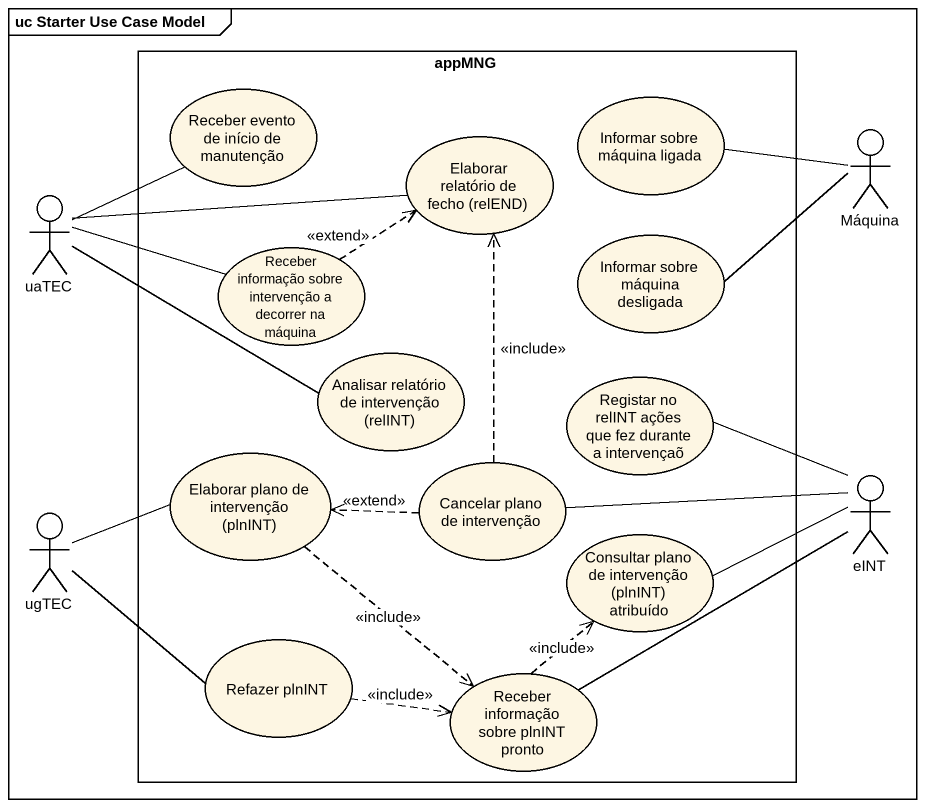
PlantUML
@startuml
mainframe uc Starter Use Case Model
rectangle appMNG {
  usecase "Receber evento de início de manutenção" as Receber_evento_de_início_de
  usecase "Informar sobre máquina ligada" as Informar_sobre_máquina
  usecase "Elaborar relatório de fecho (relEND)" as Elaborar_relatório_de_fecho
  usecase "Informar sobre máquina desligada" as Informar_sobre_máquina_2
  usecase "Receber informação sobre intervenção a decorrer na máquina" as Receber_informação_sobre
  usecase "Analisar relatório de intervenção (relINT)" as Analisar_relatório_de
  usecase "Registar no relINT ações que fez durante a intervençaõ" as Registar_no_relINT_ações
  usecase "Elaborar plano de intervenção (plnINT)" as Elaborar_plano_de
  usecase "Cancelar plano de intervenção" as Cancelar_plano_de
  usecase "Consultar plano de intervenção (plnINT) atribuído" as Consultar_plano_de
  usecase "Refazer plnINT" as Refazer_plnINT
  usecase "Receber informação sobre plnINT pronto" as Receber_informação_sobre_2
}
actor Máquina
actor uaTEC
actor eINT
actor ugTEC
Máquina -left- Informar_sobre_máquina
Máquina -left- Informar_sobre_máquina_2
uaTEC -up- Receber_evento_de_início_de
uaTEC -right- Elaborar_relatório_de_fecho
uaTEC -right- Receber_informação_sobre
uaTEC -right- Analisar_relatório_de
Receber_informação_sobre .right.> Elaborar_relatório_de_fecho : <<extend>>
Elaborar_plano_de ..> Receber_informação_sobre_2 : <<include>>
Cancelar_plano_de .up.> Elaborar_relatório_de_fecho : <<include>>
Cancelar_plano_de .left.> Elaborar_plano_de : <<extend>>
eINT -left- Registar_no_relINT_ações
eINT -left- Cancelar_plano_de
eINT -left- Consultar_plano_de
eINT -left- Receber_informação_sobre_2
ugTEC -right- Elaborar_plano_de
ugTEC -right- Refazer_plnINT
Refazer_plnINT .right.> Receber_informação_sobre_2 : <<include>>
Receber_informação_sobre_2 .up.> Consultar_plano_de : <<include>>
@enduml
